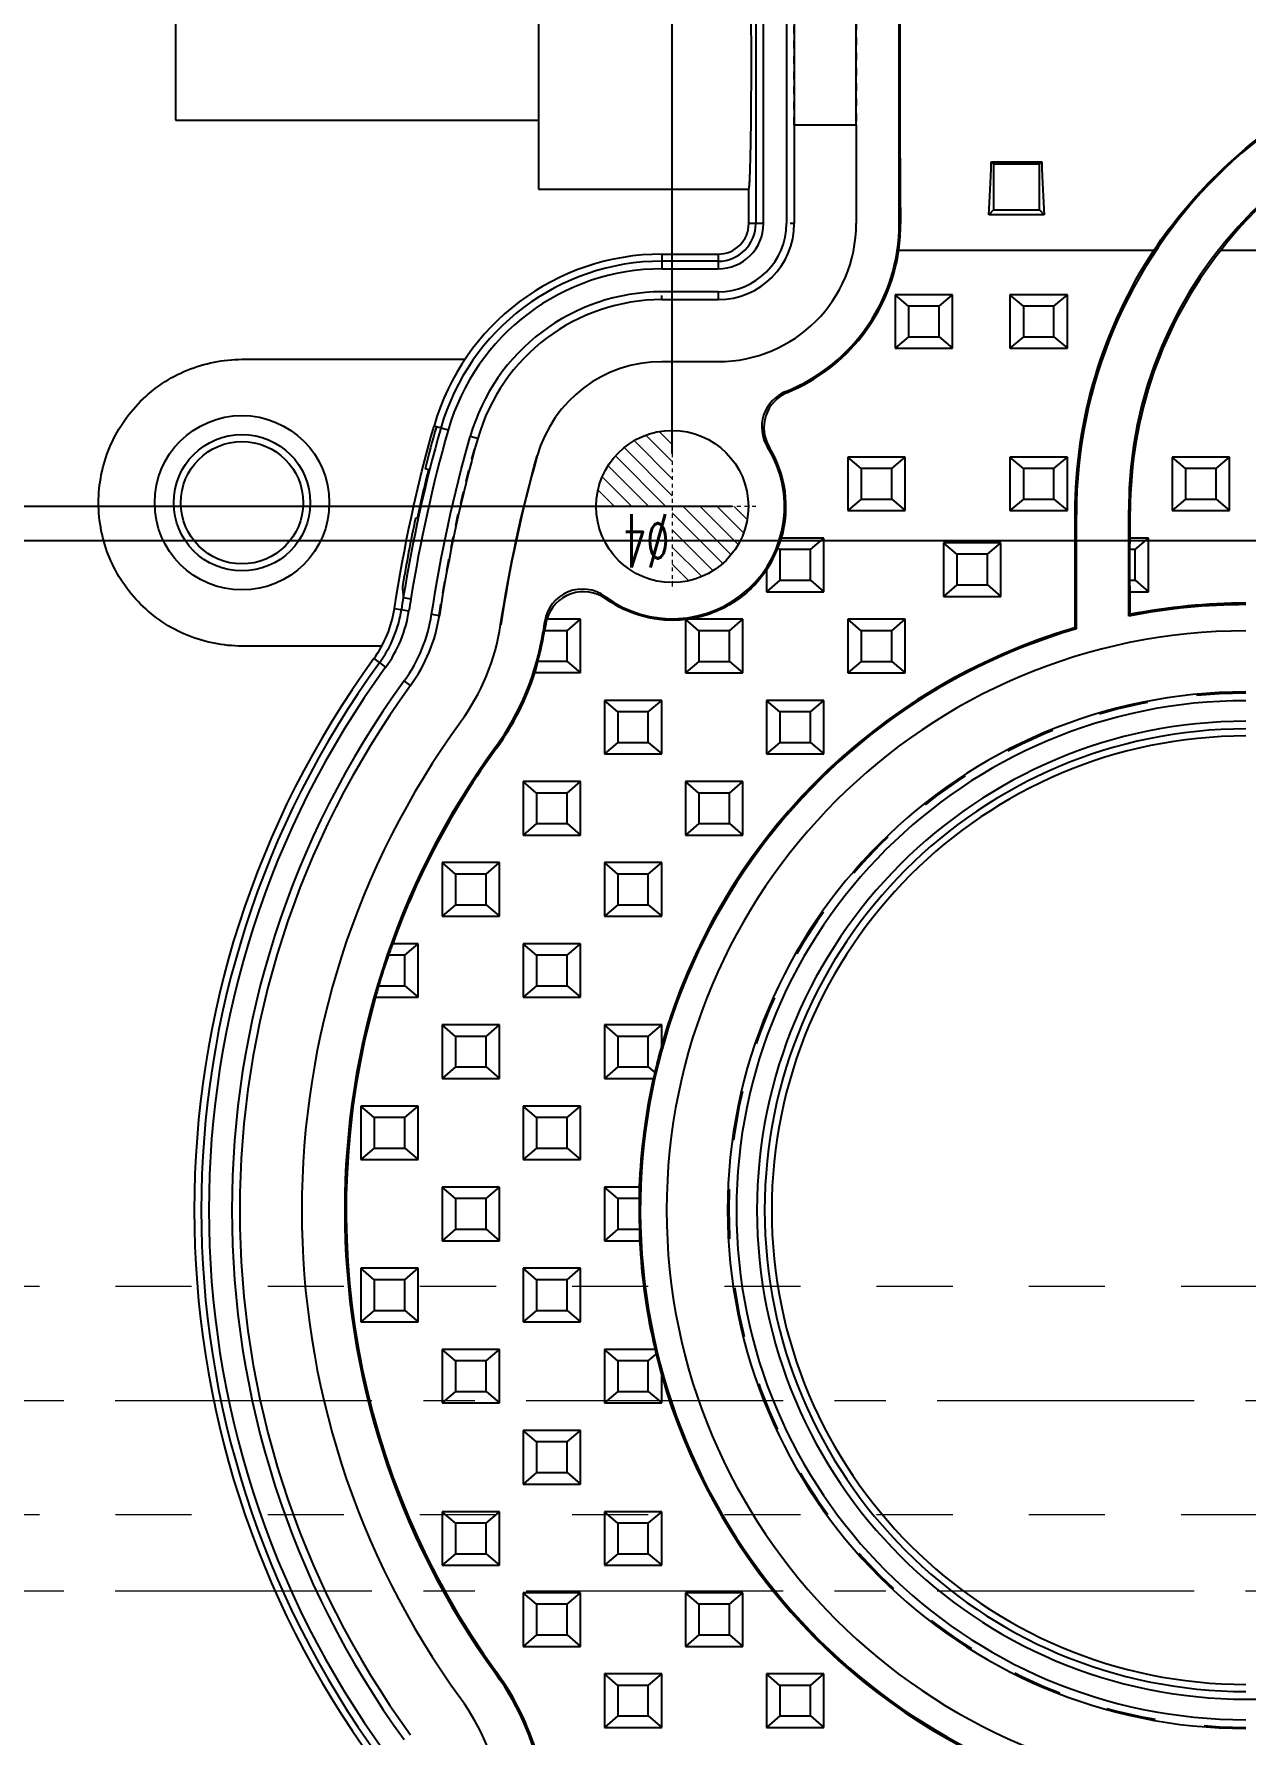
# Model space of a CAD drawing. Header units: millimetres. Extents: x 2875 to 3219, y 1450 to 1733.
# Drawn here: x 2962.47 to 2994.32, y 1590.55 to 1635.25 of the extents above; entities that cross this region are included whole.
import ezdxf

# ---------------------------------------------------------------- set-up
doc = ezdxf.new("R2010")
doc.units = ezdxf.units.MM
doc.linetypes.add('CENTER', pattern=[0.6, 0.375, -0.075, 0.075, -0.075])
doc.linetypes.add('HIDDEN', pattern=[0.2, 0.1, -0.1])
for name, color, linetype, lineweight in [('center', 1, 'CENTER', 9), ('cool', 153, 'HIDDEN', 9), ('dim', 4, 'Continuous', 9), ('epin', 13, 'Continuous', 9)]:
    doc.layers.add(name, color=color, linetype=linetype, lineweight=lineweight)
doc.layers.add('DEFAULT_2', color=8, linetype='HIDDEN')
doc.styles.get("Standard").update_dxf_attribs({"font": 'arial.ttf'})
doc.styles.add('TXT05', font='txt.shx', dxfattribs={"width": 0.5, "bigfont": 'gbcbig.shx'})
doc.dimstyles.new('副本 ISO-25-1', dxfattribs={"dimtxt": 5, "dimasz": 5, "dimexe": 0, "dimexo": 0, "dimgap": 0, "dimtad": 1, "dimtxsty": 'Standard', "dimcen": 0, "dimclrd": 4, "dimclre": 4, "dimclrt": 6, "dimazin": 0, "dimtfac": 1, "dimtofl": 0, "dimtmove": 0, "dimatfit": 3, "dimfxl": 0, "dimarcsym": 0})

# ---------------------------------------------------------------- blocks, each defined once
blk = doc.blocks.new('epin_ejp_4')
at = {"layer": 'epin'}
h = blk.add_hatch(dxfattribs=at)
h.set_pattern_fill('_ANSI31', color=123, scale=0.1, angle=90, style=0)
h.set_pattern_definition([(135, (760.4252, 313.6428), (-0.2245064, -0.2245064), [])])
h.paths.add_polyline_path([(0, 2, 0.414214), (-2, 0), (0, 0)])
h.paths.add_polyline_path([(2, 0), (0, 0), (0, -2, 0.414214)])
at = {"layer": 'epin', "color": 1, "linetype": 'CENTER', "ltscale": 0.124395}
for p, q in [((0, -2.2), (0, 2.2)), ((-2.2, 0), (2.2, 0))]:
    blk.add_line(p, q, dxfattribs=at)
at = {"layer": 'epin'}
blk.add_circle((0, 0), 2, dxfattribs=at)
at = {"layer": 'epin', "color": 6, "style": 'TXT05', "width": 0.5}
blk.add_text('%%c4', height=1.4, dxfattribs=at).set_placement((0.08, 0.2))
blk = doc.blocks.new('*D100')
at = {"layer": 'Defpoints', "color": 0, "transparency": 16777216}
for p in [(2992.307, 1690.289), (2992.307, 1639.517), (3011.402, 1594.336)]:
    blk.add_point(p, dxfattribs=at)
at = {"layer": 'dim', "color": 4, "linetype": 'Continuous', "lineweight": -2, "transparency": 16777216}
blk.add_line((2992.307, 1639.517), (2992.307, 1696.065), dxfattribs=at)
at = {"layer": 'dim', "color": 6, "transparency": 16777216, "insert": (2990.805, 1693.177), "char_height": 2.5, "attachment_point": 5, "rotation": 90}
blk.add_mtext('19,1', dxfattribs=at)
blk = doc.blocks.new('*D101')
at = {"layer": 'Defpoints', "color": 0, "transparency": 16777216}
for p in [(2979.242, 1690.289), (2979.242, 1624.22), (3011.402, 1594.336)]:
    blk.add_point(p, dxfattribs=at)
at = {"layer": 'dim', "color": 4, "linetype": 'Continuous', "lineweight": -2, "transparency": 16777216}
blk.add_line((2979.242, 1624.22), (2979.242, 1698.722), dxfattribs=at)
at = {"layer": 'dim', "color": 6, "transparency": 16777216, "insert": (2977.74, 1694.506), "char_height": 2.5, "attachment_point": 5, "rotation": 90}
blk.add_mtext('32,16', dxfattribs=at)
blk = doc.blocks.new('*D103')
at = {"layer": 'Defpoints', "color": 0, "transparency": 16777216}
for p in [(2941.402, 1690.289), (2941.402, 1670.936), (3011.402, 1594.336)]:
    blk.add_point(p, dxfattribs=at)
at = {"layer": 'dim', "color": 4, "linetype": 'Continuous', "lineweight": -2, "transparency": 16777216}
blk.add_line((2941.402, 1670.936), (2941.402, 1693.841), dxfattribs=at)
at = {"layer": 'dim', "color": 6, "transparency": 16777216, "insert": (2940.126, 1692.065), "char_height": 2.5, "attachment_point": 5, "rotation": 90}
blk.add_mtext('70', dxfattribs=at)
blk = doc.blocks.new('*D67')
at = {"layer": 'Defpoints', "color": 0, "transparency": 16777216}
for p in [(2914.089, 1647.336), (2946.981, 1647.336), (3011.402, 1594.336)]:
    blk.add_point(p, dxfattribs=at)
at = {"layer": 'dim', "color": 4, "linetype": 'Continuous', "lineweight": -2, "transparency": 16777216}
blk.add_line((2946.981, 1647.336), (2910.508, 1647.336), dxfattribs=at)
at = {"layer": 'dim', "color": 6, "transparency": 16777216, "insert": (2912.298, 1648.613), "char_height": 2.5, "attachment_point": 5}
blk.add_mtext('53', dxfattribs=at)
blk = doc.blocks.new('*D68')
at = {"layer": 'Defpoints', "color": 0, "transparency": 16777216}
for p in [(2914.089, 1664.336), (2937.712, 1664.336), (3011.402, 1594.336)]:
    blk.add_point(p, dxfattribs=at)
at = {"layer": 'dim', "color": 4, "linetype": 'Continuous', "lineweight": -2, "transparency": 16777216}
blk.add_line((2937.712, 1664.336), (2910.537, 1664.336), dxfattribs=at)
at = {"layer": 'dim', "color": 6, "transparency": 16777216, "insert": (2912.313, 1665.612), "char_height": 2.5, "attachment_point": 5}
blk.add_mtext('70', dxfattribs=at)
blk = doc.blocks.new('*D69')
at = {"layer": 'Defpoints', "color": 0, "transparency": 16777216}
for p in [(2914.089, 1659.336), (2996.102, 1659.336), (3011.402, 1594.336)]:
    blk.add_point(p, dxfattribs=at)
at = {"layer": 'dim', "color": 4, "linetype": 'Continuous', "lineweight": -2, "transparency": 16777216}
blk.add_line((2996.102, 1659.336), (2910.475, 1659.336), dxfattribs=at)
at = {"layer": 'dim', "color": 6, "transparency": 16777216, "insert": (2912.282, 1660.612), "char_height": 2.5, "attachment_point": 5}
blk.add_mtext('65', dxfattribs=at)
blk = doc.blocks.new('*D70')
at = {"layer": 'Defpoints', "color": 0, "transparency": 16777216}
for p in [(2914.089, 1638.506), (2990.107, 1638.506), (3011.402, 1594.336)]:
    blk.add_point(p, dxfattribs=at)
at = {"layer": 'dim', "color": 4, "linetype": 'Continuous', "lineweight": -2, "transparency": 16777216}
blk.add_line((2990.107, 1638.506), (2905.552, 1638.506), dxfattribs=at)
at = {"layer": 'dim', "color": 6, "transparency": 16777216, "insert": (2909.82, 1640.008), "char_height": 2.5, "attachment_point": 5}
blk.add_mtext('44,17', dxfattribs=at)
blk = doc.blocks.new('*D71')
at = {"layer": 'Defpoints', "color": 0, "transparency": 16777216}
for p in [(2914.089, 1621.923), (3004.177, 1621.923), (3011.402, 1594.336)]:
    blk.add_point(p, dxfattribs=at)
at = {"layer": 'dim', "color": 4, "linetype": 'Continuous', "lineweight": -2, "transparency": 16777216}
blk.add_line((3004.177, 1621.923), (2905.605, 1621.923), dxfattribs=at)
at = {"layer": 'dim', "color": 6, "transparency": 16777216, "insert": (2909.847, 1623.426), "char_height": 2.5, "attachment_point": 5}
blk.add_mtext('27,59', dxfattribs=at)
blk = doc.blocks.new('*D72')
at = {"layer": 'Defpoints', "color": 0, "transparency": 16777216}
for p in [(2914.089, 1629.785), (2980.819, 1622.828), (3011.402, 1594.336)]:
    blk.add_point(p, dxfattribs=at)
at = {"layer": 'dim', "color": 4, "linetype": 'Continuous', "lineweight": -2, "transparency": 16777216}
for p, q in [((2918.089, 1629.785), (2905.605, 1629.785)), ((2922.089, 1622.828), (2918.089, 1629.785)), ((2980.819, 1622.828), (2922.089, 1622.828))]:
    blk.add_line(p, q, dxfattribs=at)
at = {"layer": 'dim', "color": 6, "transparency": 16777216, "insert": (2909.847, 1631.288), "char_height": 2.5, "attachment_point": 5}
blk.add_mtext('28,49', dxfattribs=at)
blk = doc.blocks.new('*D104')
at = {"layer": 'Defpoints', "color": 0, "transparency": 16777216}
for p in [(2914.089, 1599.336), (2942.754, 1599.336), (3011.402, 1594.336)]:
    blk.add_point(p, dxfattribs=at)
at = {"layer": 'dim', "color": 4, "linetype": 'Continuous', "lineweight": -2, "transparency": 16777216}
blk.add_line((2942.754, 1599.336), (2912.431, 1599.336), dxfattribs=at)
at = {"layer": 'dim', "color": 6, "transparency": 16777216, "insert": (2913.26, 1600.607), "char_height": 2.5, "attachment_point": 5}
blk.add_mtext('5', dxfattribs=at)
blk = doc.blocks.new('*D105')
at = {"layer": 'Defpoints', "color": 0, "transparency": 16777216}
for p in [(2914.089, 1594.336), (2943.776, 1594.336), (3011.402, 1594.336)]:
    blk.add_point(p, dxfattribs=at)
at = {"layer": 'dim', "color": 4, "linetype": 'Continuous', "lineweight": -2, "transparency": 16777216}
blk.add_line((2943.776, 1594.336), (2912.459, 1594.336), dxfattribs=at)
at = {"layer": 'dim', "color": 6, "transparency": 16777216, "insert": (2913.274, 1595.612), "char_height": 2.5, "attachment_point": 5}
blk.add_mtext('0', dxfattribs=at)
blk = doc.blocks.new('*D73')
at = {"layer": 'Defpoints', "color": 0, "transparency": 16777216}
for p in [(3011.402, 1594.336), (2917.518, 1586.748), (3004.177, 1586.748)]:
    blk.add_point(p, dxfattribs=at)
at = {"layer": 'dim', "color": 4, "linetype": 'Continuous', "lineweight": -2, "transparency": 16777216}
blk.add_line((3004.177, 1586.748), (2911.04, 1586.748), dxfattribs=at)
at = {"layer": 'dim', "color": 6, "transparency": 16777216, "insert": (2914.279, 1588.251), "char_height": 2.5, "attachment_point": 5}
blk.add_mtext('7,59', dxfattribs=at)
blk = doc.blocks.new('*D74')
at = {"layer": 'Defpoints', "color": 0, "transparency": 16777216}
for p in [(3011.402, 1594.336), (2977.042, 1585.844), (2917.518, 1580.909)]:
    blk.add_point(p, dxfattribs=at)
at = {"layer": 'dim', "color": 4, "linetype": 'Continuous', "lineweight": -2, "transparency": 16777216}
for p, q in [((2925.518, 1585.844), (2921.518, 1580.909)), ((2977.042, 1585.844), (2925.518, 1585.844)), ((2921.518, 1580.909), (2911.016, 1580.909))]:
    blk.add_line(p, q, dxfattribs=at)
at = {"layer": 'dim', "color": 6, "transparency": 16777216, "insert": (2914.267, 1582.412), "char_height": 2.5, "attachment_point": 5}
blk.add_mtext('8,49', dxfattribs=at)
blk = doc.blocks.new('*D75')
at = {"layer": 'Defpoints', "color": 0, "transparency": 16777216}
for p in [(3011.402, 1594.336), (2917.518, 1570.166), (2990.107, 1570.166)]:
    blk.add_point(p, dxfattribs=at)
at = {"layer": 'dim', "color": 4, "linetype": 'Continuous', "lineweight": -2, "transparency": 16777216}
blk.add_line((2990.107, 1570.166), (2909.039, 1570.166), dxfattribs=at)
at = {"layer": 'dim', "color": 6, "transparency": 16777216, "insert": (2913.279, 1571.668), "char_height": 2.5, "attachment_point": 5}
blk.add_mtext('24,17', dxfattribs=at)
blk = doc.blocks.new('*D76')
at = {"layer": 'Defpoints', "color": 0, "transparency": 16777216}
for p in [(3011.402, 1594.336), (2917.518, 1552.336), (2994.48, 1552.336)]:
    blk.add_point(p, dxfattribs=at)
at = {"layer": 'dim', "color": 4, "linetype": 'Continuous', "lineweight": -2, "transparency": 16777216}
blk.add_line((2994.48, 1552.336), (2913.862, 1552.336), dxfattribs=at)
at = {"layer": 'dim', "color": 6, "transparency": 16777216, "insert": (2915.69, 1553.591), "char_height": 2.5, "attachment_point": 5}
blk.add_mtext('42', dxfattribs=at)
blk = doc.blocks.new('*D106')
at = {"layer": 'Defpoints', "color": 0, "transparency": 16777216}
for p in [(3011.402, 1594.336), (2917.518, 1541.336), (2944.574, 1541.336)]:
    blk.add_point(p, dxfattribs=at)
at = {"layer": 'dim', "color": 4, "linetype": 'Continuous', "lineweight": -2, "transparency": 16777216}
blk.add_line((2944.574, 1541.336), (2913.937, 1541.336), dxfattribs=at)
at = {"layer": 'dim', "color": 6, "transparency": 16777216, "insert": (2915.728, 1542.613), "char_height": 2.5, "attachment_point": 5}
blk.add_mtext('53', dxfattribs=at)
blk = doc.blocks.new('*D107')
at = {"layer": 'Defpoints', "color": 0, "transparency": 16777216}
for p in [(3011.402, 1594.336), (2917.518, 1524.336), (2943.202, 1524.336)]:
    blk.add_point(p, dxfattribs=at)
at = {"layer": 'dim', "color": 4, "linetype": 'Continuous', "lineweight": -2, "transparency": 16777216}
blk.add_line((2943.202, 1524.336), (2913.966, 1524.336), dxfattribs=at)
at = {"layer": 'dim', "color": 6, "transparency": 16777216, "insert": (2915.742, 1525.612), "char_height": 2.5, "attachment_point": 5}
blk.add_mtext('70', dxfattribs=at)
blk = doc.blocks.new('*D77')
at = {"layer": 'Defpoints', "color": 0, "transparency": 16777216}
for p in [(3011.402, 1594.336), (2941.402, 1526.006), (2941.402, 1498.384)]:
    blk.add_point(p, dxfattribs=at)
at = {"layer": 'dim', "color": 4, "linetype": 'Continuous', "lineweight": -2, "transparency": 16777216}
blk.add_line((2941.402, 1526.006), (2941.402, 1494.832), dxfattribs=at)
at = {"layer": 'dim', "color": 6, "transparency": 16777216, "insert": (2940.126, 1496.608), "char_height": 2.5, "attachment_point": 5, "rotation": 90}
blk.add_mtext('70', dxfattribs=at)
blk = doc.blocks.new('*D78')
at = {"layer": 'Defpoints', "color": 0, "transparency": 16777216}
for p in [(3011.402, 1594.336), (2979.242, 1583.644), (2979.242, 1498.384)]:
    blk.add_point(p, dxfattribs=at)
at = {"layer": 'dim', "color": 4, "linetype": 'Continuous', "lineweight": -2, "transparency": 16777216}
blk.add_line((2979.242, 1583.644), (2979.242, 1489.951), dxfattribs=at)
at = {"layer": 'dim', "color": 6, "transparency": 16777216, "insert": (2977.74, 1494.167), "char_height": 2.5, "attachment_point": 5, "rotation": 90}
blk.add_mtext('32,16', dxfattribs=at)
blk = doc.blocks.new('*D80')
at = {"layer": 'Defpoints', "color": 0, "transparency": 16777216}
for p in [(3011.402, 1594.336), (2992.307, 1567.966), (2992.307, 1498.384)]:
    blk.add_point(p, dxfattribs=at)
at = {"layer": 'dim', "color": 4, "linetype": 'Continuous', "lineweight": -2, "transparency": 16777216}
blk.add_line((2992.307, 1567.966), (2992.307, 1492.608), dxfattribs=at)
at = {"layer": 'dim', "color": 6, "transparency": 16777216, "insert": (2990.805, 1495.496), "char_height": 2.5, "attachment_point": 5, "rotation": 90}
blk.add_mtext('19,1', dxfattribs=at)
blk = doc.blocks.new('*D81')
at = {"layer": 'Defpoints', "color": 0, "transparency": 16777216}
for p in [(3011.402, 1594.336), (2996.402, 1549.594), (2996.402, 1498.384)]:
    blk.add_point(p, dxfattribs=at)
at = {"layer": 'dim', "color": 4, "linetype": 'Continuous', "lineweight": -2, "transparency": 16777216}
blk.add_line((2996.402, 1549.594), (2996.402, 1495.019), dxfattribs=at)
at = {"layer": 'dim', "color": 6, "transparency": 16777216, "insert": (2995.126, 1496.701), "char_height": 2.5, "attachment_point": 5, "rotation": 90}
blk.add_mtext('15', dxfattribs=at)

msp = doc.modelspace()

# ---------------------------------------------------------------- linework, layer by layer
at = {"color": 7, "linetype": 'Continuous'}
for p, q in [((2975.727, 1637.802), (2975.727, 1631.169)), ((2966.187, 1635.991), (2966.187, 1632.981)), ((2981.438, 1635.949), (2981.438, 1630.265)), ((2981.639, 1630.265), (2981.639, 1635.949)), ((2982.242, 1635.951), (2982.242, 1630.265)), ((2985.206, 1630.265), (2985.206, 1635.956)), ((2966.187, 1632.981), (2975.727, 1632.981)), ((2982.449, 1632.862), (2982.449, 1630.265)), ((2982.449, 1632.862), (2984.076, 1632.862)), ((2984.076, 1632.862), (2984.076, 1630.265)), ((2987.684, 1631.829), (2987.625, 1631.888)), ((2987.625, 1631.888), (2988.949, 1631.888)), ((2987.684, 1631.829), (2987.684, 1630.623)), ((2988.89, 1631.829), (2987.684, 1631.829)), ((2988.89, 1631.829), (2988.949, 1631.888)), ((2988.89, 1630.623), (2988.89, 1631.829)), ((2975.727, 1631.169), (2981.252, 1631.169)), ((2981.252, 1630.265), (2981.252, 1631.169)), ((2981.639, 1630.265), (2981.252, 1630.265)), ((2982.449, 1630.265), (2982.443, 1630.265)), ((2984.079, 1630.265), (2984.076, 1630.265)), ((2985.238, 1630.265), (2985.206, 1630.265)), ((2987.684, 1630.623), (2987.56, 1630.498)), ((2989.015, 1630.498), (2987.56, 1630.498)), ((2987.684, 1630.623), (2988.89, 1630.623)), ((2988.89, 1630.623), (2989.015, 1630.498)), ((2978.973, 1629.074), (2978.973, 1629.461)), ((2978.973, 1629.461), (2980.448, 1629.461)), ((2980.448, 1629.461), (2980.448, 1629.074)), ((2985.195, 1629.567), (2991.897, 1629.567)), ((2993.664, 1629.567), (3016.427, 1629.567)), ((2980.448, 1629.275), (2978.973, 1629.275)), ((2978.973, 1629.074), (2980.448, 1629.074)), ((2980.448, 1628.471), (2978.971, 1628.471)), ((2980.448, 1628.471), (2980.448, 1628.27)), ((2978.971, 1628.265), (2978.971, 1628.27)), ((2978.971, 1628.265), (2980.448, 1628.265)), ((2985.101, 1628.393), (2985.101, 1626.986)), ((2985.453, 1628.092), (2985.101, 1628.393)), ((2986.609, 1628.393), (2985.101, 1628.393)), ((2985.453, 1628.092), (2985.453, 1627.288)), ((2986.257, 1628.092), (2985.453, 1628.092)), ((2986.257, 1628.092), (2986.609, 1628.393)), ((2986.257, 1627.288), (2986.257, 1628.092)), ((2986.609, 1626.986), (2986.609, 1628.393)), ((2988.116, 1628.393), (2988.116, 1626.986)), ((2988.468, 1628.092), (2988.116, 1628.393)), ((2989.624, 1628.393), (2988.116, 1628.393)), ((2988.468, 1628.092), (2988.468, 1627.288)), ((2989.272, 1628.092), (2988.468, 1628.092)), ((2989.272, 1628.092), (2989.624, 1628.393)), ((2989.272, 1627.288), (2989.272, 1628.092)), ((2989.624, 1626.986), (2989.624, 1628.393)), ((2985.453, 1627.288), (2985.101, 1626.986)), ((2985.453, 1627.288), (2986.257, 1627.288)), ((2986.257, 1627.288), (2986.609, 1626.986)), ((2988.468, 1627.288), (2988.116, 1626.986)), ((2988.468, 1627.288), (2989.272, 1627.288)), ((2989.272, 1627.288), (2989.624, 1626.986)), ((2967.936, 1626.697), (2973.796, 1626.697)), ((2978.969, 1626.634), (2978.969, 1626.637)), ((2980.448, 1626.634), (2978.969, 1626.634)), ((2980.448, 1626.637), (2980.448, 1626.634)), ((2985.101, 1626.986), (2986.609, 1626.986)), ((2988.116, 1626.986), (2989.624, 1626.986)), ((2973.354, 1624.836), (2972.982, 1624.943)), ((2974.124, 1624.614), (2973.931, 1624.669)), ((2975.695, 1624.162), (2975.692, 1624.163)), ((2983.853, 1624.129), (2983.853, 1622.722)), ((2984.204, 1623.828), (2983.853, 1624.129)), ((2985.36, 1624.129), (2983.853, 1624.129)), ((2985.008, 1623.828), (2985.36, 1624.129)), ((2985.36, 1622.722), (2985.36, 1624.129)), ((2988.116, 1624.129), (2988.116, 1622.722)), ((2988.468, 1623.828), (2988.116, 1624.129)), ((2989.624, 1624.129), (2988.116, 1624.129)), ((2989.272, 1623.828), (2989.624, 1624.129)), ((2989.624, 1622.722), (2989.624, 1624.129)), ((2992.38, 1624.129), (2992.38, 1622.722)), ((2992.732, 1623.828), (2992.38, 1624.129)), ((2993.888, 1624.129), (2992.38, 1624.129)), ((2993.536, 1623.828), (2993.888, 1624.129)), ((2993.888, 1622.722), (2993.888, 1624.129)), ((2972.838, 1623.798), (2972.746, 1623.821)), ((2984.204, 1623.828), (2984.204, 1623.024)), ((2985.008, 1623.828), (2984.204, 1623.828)), ((2985.008, 1623.024), (2985.008, 1623.828)), ((2988.468, 1623.828), (2988.468, 1623.024)), ((2989.272, 1623.828), (2988.468, 1623.828)), ((2989.272, 1623.024), (2989.272, 1623.828)), ((2992.732, 1623.828), (2992.732, 1623.024)), ((2993.536, 1623.828), (2992.732, 1623.828)), ((2993.536, 1623.024), (2993.536, 1623.828)), ((2984.204, 1623.024), (2983.853, 1622.722)), ((2983.853, 1622.722), (2985.36, 1622.722)), ((2984.204, 1623.024), (2985.008, 1623.024)), ((2985.008, 1623.024), (2985.36, 1622.722)), ((2988.468, 1623.024), (2988.116, 1622.722)), ((2988.116, 1622.722), (2989.624, 1622.722)), ((2988.468, 1623.024), (2989.272, 1623.024)), ((2989.272, 1623.024), (2989.624, 1622.722)), ((2989.821, 1622.651), (2989.821, 1619.642)), ((2989.861, 1622.612), (2989.821, 1622.651)), ((2989.861, 1619.613), (2989.861, 1622.612)), ((2991.236, 1619.948), (2991.236, 1622.744)), ((2991.276, 1622.704), (2991.236, 1622.744)), ((2991.276, 1621.997), (2991.276, 1622.704)), ((2992.732, 1623.024), (2992.38, 1622.722)), ((2992.38, 1622.722), (2993.888, 1622.722)), ((2992.732, 1623.024), (2993.536, 1623.024)), ((2993.536, 1623.024), (2993.888, 1622.722)), ((2972.537, 1622.512), (2972.496, 1622.521)), ((2982.072, 1621.696), (2982.019, 1621.742)), ((2983.228, 1621.997), (2982.113, 1621.997)), ((2982.876, 1621.696), (2983.228, 1621.997)), ((2983.228, 1620.59), (2983.228, 1621.997)), ((2986.365, 1621.875), (2986.365, 1620.468)), ((2986.717, 1621.574), (2986.365, 1621.875)), ((2987.873, 1621.875), (2986.365, 1621.875)), ((2987.521, 1621.574), (2987.873, 1621.875)), ((2987.873, 1620.468), (2987.873, 1621.875)), ((2991.267, 1621.696), (2991.276, 1621.997)), ((2991.756, 1621.997), (2991.276, 1621.997)), ((2991.404, 1621.696), (2991.756, 1621.997)), ((2991.756, 1620.59), (2991.756, 1621.997)), ((2982.072, 1621.696), (2982.072, 1620.892)), ((2982.876, 1621.696), (2982.072, 1621.696)), ((2982.876, 1620.892), (2982.876, 1621.696)), ((2986.717, 1621.574), (2986.717, 1620.77)), ((2987.521, 1621.574), (2986.717, 1621.574)), ((2987.521, 1620.77), (2987.521, 1621.574)), ((2991.267, 1620.892), (2991.267, 1621.696)), ((2991.404, 1621.696), (2991.267, 1621.696)), ((2991.404, 1620.892), (2991.404, 1621.696)), ((2981.721, 1621.158), (2981.721, 1620.59)), ((2982.072, 1620.892), (2981.721, 1620.59)), ((2982.072, 1620.892), (2982.876, 1620.892)), ((2982.876, 1620.892), (2983.228, 1620.59)), ((2991.276, 1620.59), (2991.267, 1620.892)), ((2991.267, 1620.892), (2991.404, 1620.892)), ((2991.404, 1620.892), (2991.756, 1620.59)), ((2972.174, 1620.436), (2972.373, 1620.404)), ((2981.721, 1620.59), (2983.228, 1620.59)), ((2986.717, 1620.77), (2986.365, 1620.468)), ((2986.365, 1620.468), (2987.873, 1620.468)), ((2986.717, 1620.77), (2987.521, 1620.77)), ((2987.521, 1620.77), (2987.873, 1620.468)), ((2991.276, 1619.996), (2991.276, 1620.59)), ((2991.276, 1620.59), (2991.756, 1620.59)), ((2971.941, 1620.147), (2972.323, 1620.088)), ((2972.919, 1619.997), (2973.118, 1619.966)), ((2991.276, 1619.996), (2991.236, 1619.948)), ((2975.849, 1619.548), (2975.879, 1619.543)), ((2976.481, 1619.564), (2975.883, 1619.564)), ((2975.917, 1619.749), (2975.891, 1619.814)), ((2976.832, 1619.865), (2975.947, 1619.865)), ((2976.481, 1619.564), (2976.832, 1619.865)), ((2976.481, 1618.76), (2976.481, 1619.564)), ((2976.832, 1618.458), (2976.832, 1619.865)), ((2979.589, 1619.865), (2979.589, 1618.458)), ((2979.94, 1619.564), (2979.589, 1619.865)), ((2981.096, 1619.865), (2979.589, 1619.865)), ((2979.94, 1619.564), (2979.94, 1618.76)), ((2980.744, 1619.564), (2979.94, 1619.564)), ((2980.744, 1619.564), (2981.096, 1619.865)), ((2980.744, 1618.76), (2980.744, 1619.564)), ((2981.096, 1618.458), (2981.096, 1619.865)), ((2983.853, 1619.865), (2983.853, 1618.458)), ((2984.204, 1619.564), (2983.853, 1619.865)), ((2985.36, 1619.865), (2983.853, 1619.865)), ((2984.204, 1619.564), (2984.204, 1618.76)), ((2985.008, 1619.564), (2984.204, 1619.564)), ((2985.008, 1619.564), (2985.36, 1619.865)), ((2985.008, 1618.76), (2985.008, 1619.564)), ((2985.36, 1618.458), (2985.36, 1619.865)), ((2989.861, 1619.613), (2989.821, 1619.642)), ((2971.607, 1619.16), (2967.936, 1619.16)), ((2971.398, 1618.831), (2971.711, 1618.603)), ((2976.481, 1618.76), (2975.713, 1618.76)), ((2976.481, 1618.76), (2976.832, 1618.458)), ((2979.94, 1618.76), (2979.589, 1618.458)), ((2979.94, 1618.76), (2980.744, 1618.76)), ((2980.744, 1618.76), (2981.096, 1618.458)), ((2984.204, 1618.76), (2983.853, 1618.458)), ((2984.204, 1618.76), (2985.008, 1618.76)), ((2985.008, 1618.76), (2985.36, 1618.458)), ((2972.365, 1618.126), (2972.198, 1618.248)), ((2976.832, 1618.458), (2975.632, 1618.458)), ((2979.589, 1618.458), (2981.096, 1618.458)), ((2983.853, 1618.458), (2985.36, 1618.458)), ((2977.457, 1617.733), (2977.457, 1616.326)), ((2977.809, 1617.432), (2977.457, 1617.733)), ((2978.964, 1617.733), (2977.457, 1617.733)), ((2978.613, 1617.432), (2978.964, 1617.733)), ((2978.964, 1616.326), (2978.964, 1617.733)), ((2981.721, 1617.733), (2981.721, 1616.326)), ((2982.072, 1617.432), (2981.721, 1617.733)), ((2983.228, 1617.733), (2981.721, 1617.733)), ((2982.876, 1617.432), (2983.228, 1617.733)), ((2983.228, 1616.326), (2983.228, 1617.733)), ((2977.809, 1617.432), (2977.809, 1616.628)), ((2978.613, 1617.432), (2977.809, 1617.432)), ((2978.613, 1616.628), (2978.613, 1617.432)), ((2982.072, 1617.432), (2982.072, 1616.628)), ((2982.876, 1617.432), (2982.072, 1617.432)), ((2982.876, 1616.628), (2982.876, 1617.432)), ((2973.681, 1617.168), (2973.683, 1617.166)), ((2974.626, 1616.479), (2974.594, 1616.503)), ((2977.809, 1616.628), (2977.457, 1616.326)), ((2977.809, 1616.628), (2978.613, 1616.628)), ((2978.613, 1616.628), (2978.964, 1616.326)), ((2982.072, 1616.628), (2981.721, 1616.326)), ((2982.072, 1616.628), (2982.876, 1616.628)), ((2982.876, 1616.628), (2983.228, 1616.326)), ((2977.457, 1616.326), (2978.964, 1616.326)), ((2981.721, 1616.326), (2983.228, 1616.326)), ((2975.325, 1615.602), (2975.325, 1614.195)), ((2975.677, 1615.3), (2975.325, 1615.602)), ((2976.832, 1615.602), (2975.325, 1615.602)), ((2976.481, 1615.3), (2976.832, 1615.602)), ((2976.832, 1614.195), (2976.832, 1615.602)), ((2979.589, 1615.602), (2979.589, 1614.195)), ((2979.94, 1615.3), (2979.589, 1615.602)), ((2981.096, 1615.602), (2979.589, 1615.602)), ((2980.744, 1615.3), (2981.096, 1615.602)), ((2981.096, 1614.195), (2981.096, 1615.602)), ((2975.677, 1615.3), (2975.677, 1614.496)), ((2976.481, 1615.3), (2975.677, 1615.3)), ((2976.481, 1614.496), (2976.481, 1615.3)), ((2979.94, 1615.3), (2979.94, 1614.496)), ((2980.744, 1615.3), (2979.94, 1615.3)), ((2980.744, 1614.496), (2980.744, 1615.3)), ((2975.677, 1614.496), (2975.325, 1614.195)), ((2975.325, 1614.195), (2976.832, 1614.195)), ((2975.677, 1614.496), (2976.481, 1614.496)), ((2976.481, 1614.496), (2976.832, 1614.195)), ((2979.94, 1614.496), (2979.589, 1614.195)), ((2979.589, 1614.195), (2981.096, 1614.195)), ((2979.94, 1614.496), (2980.744, 1614.496)), ((2980.744, 1614.496), (2981.096, 1614.195)), ((2973.193, 1613.47), (2973.193, 1612.063)), ((2973.545, 1613.168), (2973.193, 1613.47)), ((2974.7, 1613.47), (2973.193, 1613.47)), ((2974.349, 1613.168), (2974.7, 1613.47)), ((2974.7, 1612.063), (2974.7, 1613.47)), ((2977.457, 1613.47), (2977.457, 1612.063)), ((2977.809, 1613.168), (2977.457, 1613.47)), ((2978.964, 1613.47), (2977.457, 1613.47)), ((2978.613, 1613.168), (2978.964, 1613.47)), ((2978.964, 1612.063), (2978.964, 1613.47)), ((2973.545, 1613.168), (2973.545, 1612.364)), ((2974.349, 1613.168), (2973.545, 1613.168)), ((2974.349, 1612.364), (2974.349, 1613.168)), ((2977.809, 1613.168), (2977.809, 1612.364)), ((2978.613, 1613.168), (2977.809, 1613.168)), ((2978.613, 1612.364), (2978.613, 1613.168)), ((2973.545, 1612.364), (2973.193, 1612.063)), ((2973.545, 1612.364), (2974.349, 1612.364)), ((2974.349, 1612.364), (2974.7, 1612.063)), ((2977.809, 1612.364), (2977.457, 1612.063)), ((2977.809, 1612.364), (2978.613, 1612.364)), ((2978.613, 1612.364), (2978.964, 1612.063)), ((2973.193, 1612.063), (2974.7, 1612.063)), ((2977.457, 1612.063), (2978.964, 1612.063)), ((2972.217, 1611.036), (2971.782, 1611.036)), ((2972.569, 1611.338), (2971.898, 1611.338)), ((2972.217, 1611.036), (2972.569, 1611.338)), ((2972.217, 1610.232), (2972.217, 1611.036)), ((2972.569, 1609.931), (2972.569, 1611.338)), ((2975.325, 1611.338), (2975.325, 1609.931)), ((2975.677, 1611.036), (2975.325, 1611.338)), ((2976.832, 1611.338), (2975.325, 1611.338)), ((2975.677, 1611.036), (2975.677, 1610.232)), ((2976.481, 1611.036), (2975.677, 1611.036)), ((2976.481, 1611.036), (2976.832, 1611.338)), ((2976.481, 1610.232), (2976.481, 1611.036)), ((2976.832, 1609.931), (2976.832, 1611.338)), ((2971.525, 1610.232), (2972.217, 1610.232)), ((2972.217, 1610.232), (2972.569, 1609.931)), ((2975.677, 1610.232), (2975.325, 1609.931)), ((2975.677, 1610.232), (2976.481, 1610.232)), ((2976.481, 1610.232), (2976.832, 1609.931)), ((2971.446, 1609.931), (2972.569, 1609.931)), ((2975.325, 1609.931), (2976.832, 1609.931)), ((2973.193, 1609.206), (2973.193, 1607.799)), ((2973.545, 1608.904), (2973.193, 1609.206)), ((2974.7, 1609.206), (2973.193, 1609.206)), ((2974.349, 1608.904), (2974.7, 1609.206)), ((2974.7, 1607.799), (2974.7, 1609.206)), ((2977.457, 1609.206), (2977.457, 1607.799)), ((2977.809, 1608.904), (2977.457, 1609.206)), ((2978.964, 1609.206), (2977.457, 1609.206)), ((2978.613, 1608.904), (2978.964, 1609.206)), ((2978.964, 1608.67), (2978.964, 1609.206)), ((2973.545, 1608.904), (2973.545, 1608.1)), ((2974.349, 1608.904), (2973.545, 1608.904)), ((2974.349, 1608.1), (2974.349, 1608.904)), ((2977.809, 1608.904), (2977.809, 1608.1)), ((2978.613, 1608.904), (2977.809, 1608.904)), ((2978.613, 1608.1), (2978.613, 1608.904)), ((2973.545, 1608.1), (2973.193, 1607.799)), ((2973.545, 1608.1), (2974.349, 1608.1)), ((2974.349, 1608.1), (2974.7, 1607.799)), ((2977.809, 1608.1), (2977.457, 1607.799)), ((2977.809, 1608.1), (2978.613, 1608.1)), ((2978.613, 1608.1), (2978.784, 1607.953)), ((2973.193, 1607.799), (2974.7, 1607.799)), ((2977.457, 1607.799), (2978.745, 1607.799)), ((2971.061, 1607.074), (2971.061, 1605.667)), ((2971.413, 1606.772), (2971.061, 1607.074)), ((2972.569, 1607.074), (2971.061, 1607.074)), ((2972.217, 1606.772), (2972.569, 1607.074)), ((2972.569, 1605.667), (2972.569, 1607.074)), ((2975.325, 1607.074), (2975.325, 1605.667)), ((2975.677, 1606.772), (2975.325, 1607.074)), ((2976.832, 1607.074), (2975.325, 1607.074)), ((2976.481, 1606.772), (2976.832, 1607.074)), ((2976.832, 1605.667), (2976.832, 1607.074)), ((2971.413, 1606.772), (2971.413, 1605.968)), ((2972.217, 1606.772), (2971.413, 1606.772)), ((2972.217, 1605.968), (2972.217, 1606.772)), ((2975.677, 1606.772), (2975.677, 1605.968)), ((2976.481, 1606.772), (2975.677, 1606.772)), ((2976.481, 1605.968), (2976.481, 1606.772)), ((2971.413, 1605.968), (2971.061, 1605.667)), ((2971.061, 1605.667), (2972.569, 1605.667)), ((2971.413, 1605.968), (2972.217, 1605.968)), ((2972.217, 1605.968), (2972.569, 1605.667)), ((2975.677, 1605.968), (2975.325, 1605.667)), ((2975.325, 1605.667), (2976.832, 1605.667)), ((2975.677, 1605.968), (2976.481, 1605.968)), ((2976.481, 1605.968), (2976.832, 1605.667)), ((2973.193, 1604.942), (2973.193, 1603.535)), ((2973.545, 1604.64), (2973.193, 1604.942)), ((2974.7, 1604.942), (2973.193, 1604.942)), ((2974.349, 1604.64), (2974.7, 1604.942)), ((2974.7, 1603.535), (2974.7, 1604.942)), ((2977.457, 1604.942), (2977.457, 1603.535)), ((2977.809, 1604.64), (2977.457, 1604.942)), ((2978.376, 1604.942), (2977.457, 1604.942)), ((2973.545, 1604.64), (2973.545, 1603.836)), ((2974.349, 1604.64), (2973.545, 1604.64)), ((2974.349, 1603.836), (2974.349, 1604.64)), ((2977.809, 1604.64), (2977.809, 1603.836)), ((2978.376, 1604.64), (2977.809, 1604.64)), ((2973.545, 1603.836), (2973.193, 1603.535)), ((2973.545, 1603.836), (2974.349, 1603.836)), ((2974.349, 1603.836), (2974.7, 1603.535)), ((2977.809, 1603.836), (2977.457, 1603.535)), ((2977.809, 1603.836), (2978.381, 1603.836)), ((2973.193, 1603.535), (2974.7, 1603.535)), ((2977.457, 1603.535), (2978.384, 1603.535)), ((2971.061, 1602.81), (2971.061, 1601.403)), ((2971.413, 1602.508), (2971.061, 1602.81)), ((2972.569, 1602.81), (2971.061, 1602.81)), ((2971.413, 1602.508), (2971.413, 1601.704)), ((2972.217, 1602.508), (2971.413, 1602.508)), ((2972.217, 1602.508), (2972.569, 1602.81)), ((2972.217, 1601.704), (2972.217, 1602.508)), ((2972.569, 1601.403), (2972.569, 1602.81)), ((2975.325, 1602.81), (2975.325, 1601.403)), ((2975.677, 1602.508), (2975.325, 1602.81)), ((2976.832, 1602.81), (2975.325, 1602.81)), ((2975.677, 1602.508), (2975.677, 1601.704)), ((2976.481, 1602.508), (2975.677, 1602.508)), ((2976.481, 1602.508), (2976.832, 1602.81)), ((2976.481, 1601.704), (2976.481, 1602.508)), ((2976.832, 1601.403), (2976.832, 1602.81)), ((2971.413, 1601.704), (2971.061, 1601.403)), ((2971.413, 1601.704), (2972.217, 1601.704)), ((2972.217, 1601.704), (2972.569, 1601.403)), ((2975.677, 1601.704), (2975.325, 1601.403)), ((2975.677, 1601.704), (2976.481, 1601.704)), ((2976.481, 1601.704), (2976.832, 1601.403)), ((2971.061, 1601.403), (2972.569, 1601.403)), ((2975.325, 1601.403), (2976.832, 1601.403)), ((2973.193, 1600.678), (2973.193, 1599.271)), ((2973.545, 1600.377), (2973.193, 1600.678)), ((2974.7, 1600.678), (2973.193, 1600.678)), ((2973.545, 1600.377), (2973.545, 1599.573)), ((2974.349, 1600.377), (2973.545, 1600.377)), ((2974.349, 1600.377), (2974.7, 1600.678)), ((2974.349, 1599.573), (2974.349, 1600.377)), ((2974.7, 1599.271), (2974.7, 1600.678)), ((2977.457, 1600.678), (2977.457, 1599.271)), ((2977.809, 1600.377), (2977.457, 1600.678)), ((2978.789, 1600.678), (2977.457, 1600.678)), ((2977.809, 1600.377), (2977.809, 1599.573)), ((2978.613, 1600.377), (2977.809, 1600.377)), ((2978.613, 1600.377), (2978.822, 1600.556)), ((2978.613, 1599.573), (2978.613, 1600.377)), ((2978.964, 1599.271), (2978.964, 1600.002)), ((2973.545, 1599.573), (2973.193, 1599.271)), ((2973.545, 1599.573), (2974.349, 1599.573)), ((2974.349, 1599.573), (2974.7, 1599.271)), ((2977.809, 1599.573), (2977.457, 1599.271)), ((2977.809, 1599.573), (2978.613, 1599.573)), ((2978.613, 1599.573), (2978.964, 1599.271)), ((2973.193, 1599.271), (2974.7, 1599.271)), ((2977.457, 1599.271), (2978.964, 1599.271)), ((2975.325, 1598.546), (2975.325, 1597.139)), ((2975.677, 1598.245), (2975.325, 1598.546)), ((2976.832, 1598.546), (2975.325, 1598.546)), ((2976.481, 1598.245), (2976.832, 1598.546)), ((2976.832, 1597.139), (2976.832, 1598.546)), ((2975.677, 1598.245), (2975.677, 1597.441)), ((2976.481, 1598.245), (2975.677, 1598.245)), ((2976.481, 1597.441), (2976.481, 1598.245)), ((2975.677, 1597.441), (2975.325, 1597.139)), ((2975.325, 1597.139), (2976.832, 1597.139)), ((2975.677, 1597.441), (2976.481, 1597.441)), ((2976.481, 1597.441), (2976.832, 1597.139)), ((2973.193, 1596.414), (2973.193, 1595.007)), ((2973.545, 1596.113), (2973.193, 1596.414)), ((2974.7, 1596.414), (2973.193, 1596.414)), ((2974.349, 1596.113), (2974.7, 1596.414)), ((2974.7, 1595.007), (2974.7, 1596.414)), ((2977.457, 1596.414), (2977.457, 1595.007)), ((2977.809, 1596.113), (2977.457, 1596.414)), ((2978.964, 1596.414), (2977.457, 1596.414)), ((2978.613, 1596.113), (2978.964, 1596.414)), ((2978.964, 1595.007), (2978.964, 1596.414)), ((2973.545, 1596.113), (2973.545, 1595.309)), ((2974.349, 1596.113), (2973.545, 1596.113)), ((2974.349, 1595.309), (2974.349, 1596.113)), ((2977.809, 1596.113), (2977.809, 1595.309)), ((2978.613, 1596.113), (2977.809, 1596.113)), ((2978.613, 1595.309), (2978.613, 1596.113)), ((2973.545, 1595.309), (2973.193, 1595.007)), ((2973.193, 1595.007), (2974.7, 1595.007)), ((2973.545, 1595.309), (2974.349, 1595.309)), ((2974.349, 1595.309), (2974.7, 1595.007)), ((2977.809, 1595.309), (2977.457, 1595.007)), ((2977.457, 1595.007), (2978.964, 1595.007)), ((2977.809, 1595.309), (2978.613, 1595.309)), ((2978.613, 1595.309), (2978.964, 1595.007)), ((2975.325, 1594.282), (2975.325, 1592.875)), ((2975.677, 1593.981), (2975.325, 1594.282)), ((2976.832, 1594.282), (2975.325, 1594.282)), ((2976.481, 1593.981), (2976.832, 1594.282)), ((2976.832, 1592.875), (2976.832, 1594.282)), ((2979.589, 1594.282), (2979.589, 1592.875)), ((2979.94, 1593.981), (2979.589, 1594.282)), ((2981.096, 1594.282), (2979.589, 1594.282)), ((2980.744, 1593.981), (2981.096, 1594.282)), ((2981.096, 1592.875), (2981.096, 1594.282)), ((2975.677, 1593.981), (2975.677, 1593.177)), ((2976.481, 1593.981), (2975.677, 1593.981)), ((2976.481, 1593.177), (2976.481, 1593.981)), ((2979.94, 1593.981), (2979.94, 1593.177)), ((2980.744, 1593.981), (2979.94, 1593.981)), ((2980.744, 1593.177), (2980.744, 1593.981)), ((2975.677, 1593.177), (2975.325, 1592.875)), ((2975.677, 1593.177), (2976.481, 1593.177)), ((2976.481, 1593.177), (2976.832, 1592.875)), ((2979.94, 1593.177), (2979.589, 1592.875)), ((2979.94, 1593.177), (2980.744, 1593.177)), ((2980.744, 1593.177), (2981.096, 1592.875)), ((2975.325, 1592.875), (2976.832, 1592.875)), ((2979.589, 1592.875), (2981.096, 1592.875)), ((2974.594, 1592.169), (2974.626, 1592.193)), ((2977.457, 1592.15), (2977.457, 1590.743)), ((2977.809, 1591.849), (2977.457, 1592.15)), ((2978.964, 1592.15), (2977.457, 1592.15)), ((2977.809, 1591.849), (2977.809, 1591.045)), ((2978.613, 1591.849), (2977.809, 1591.849)), ((2978.613, 1591.849), (2978.964, 1592.15)), ((2978.613, 1591.045), (2978.613, 1591.849)), ((2978.964, 1590.743), (2978.964, 1592.15)), ((2981.721, 1592.15), (2981.721, 1590.743)), ((2982.072, 1591.849), (2981.721, 1592.15)), ((2983.228, 1592.15), (2981.721, 1592.15)), ((2982.072, 1591.849), (2982.072, 1591.045)), ((2982.876, 1591.849), (2982.072, 1591.849)), ((2982.876, 1591.849), (2983.228, 1592.15)), ((2982.876, 1591.045), (2982.876, 1591.849)), ((2983.228, 1590.743), (2983.228, 1592.15)), ((2973.683, 1591.506), (2973.681, 1591.504)), ((2994.317, 1591.487), (3028.487, 1591.487)), ((2977.809, 1591.045), (2977.457, 1590.743)), ((2977.809, 1591.045), (2978.613, 1591.045)), ((2978.613, 1591.045), (2978.964, 1590.743)), ((2982.072, 1591.045), (2981.721, 1590.743)), ((2982.072, 1591.045), (2982.876, 1591.045)), ((2982.876, 1591.045), (2983.228, 1590.743)), ((2977.457, 1590.743), (2978.964, 1590.743)), ((2981.721, 1590.743), (2983.228, 1590.743))]:
    msp.add_line(p, q, dxfattribs=at)
for centre, radius in [((2967.936, 1622.928), 2.293), ((2967.936, 1622.928), 1.794), ((2967.936, 1622.928), 1.608), ((2979.242, 1622.828), 2)]:
    msp.add_circle(centre, radius, dxfattribs=at)
for centre, radius, start, end in [((2980.448, 1630.265), 3.628, 270, 0), ((2980.448, 1630.265), 2, 270, 0), ((2980.448, 1630.265), 1.794, 270, 0), ((2980.448, 1630.265), 1.191, 270, 360), ((2980.448, 1630.265), 0.99, 270, 0), ((2980.448, 1630.265), 0.804, 270, 0), ((2980.448, 1630.265), 4.758, 291.9091, 0), ((2980.298, 1630.219), 4.94, 352.416, 0.5276), ((2978.973, 1623.23), 6.231, 90, 164.0446), ((2980.448, 1630.265), 4.798, 292.3705, 351.6401), ((2978.973, 1623.23), 6.045, 90, 164.0464), ((2978.973, 1623.23), 5.844, 90, 164.0532), ((2978.971, 1623.23), 5.241, 90, 164.0668), ((2978.971, 1623.23), 5.035, 90, 164.067), ((2978.969, 1623.23), 3.404, 90, 164.1006), ((2982.599, 1624.918), 1.005, 111.9136, 211.9083), ((2982.657, 1624.899), 1.005, 112.3749, 211.2369), ((3008.143, 1614.895), 36.505, 164.0515, 165.8459), ((2979.242, 1622.828), 2.949, 233.3697, 31.9127), ((2979.988, 1614.077), 10.459, 80.0361, 80.3243), ((2979.242, 1622.828), 2.989, 343.8614, 31.2413), ((3009.693, 1614.506), 38.009, 165.8498, 167.8409), ((3011.898, 1614.036), 40.305, 167.8475, 170.4422), ((3014.013, 1613.672), 42.382, 170.8164, 171.2505), ((3017.798, 1624.046), 45.766, 184.1568, 184.5241), ((3014.011, 1613.672), 42.179, 170.8163, 171.2505), ((2976.883, 1619.655), 1.005, 53.3682, 170.8863), ((2976.912, 1619.585), 1.005, 54.2981, 163.7988), ((2986.753, 1622.831), 9.568, 194.3412, 194.7143), ((2968.961, 1620.605), 3.015, 323.9372, 351.2516), ((2968.961, 1620.605), 3.201, 323.9372, 351.2516), ((2968.961, 1620.605), 3.402, 323.9372, 351.2516), ((2968.961, 1620.605), 4.005, 323.9374, 351.2581), ((2968.961, 1620.605), 4.211, 323.9374, 351.2581), ((2994.317, 1604.336), 15.914, 90, 101.1632), ((2994.317, 1604.336), 15.953, 90, 100.9908), ((2968.961, 1620.605), 5.839, 323.9378, 351.2681), ((2968.961, 1620.605), 6.969, 323.938, 351.2755), ((2968.778, 1620.648), 7.188, 344.7737, 351.3283), ((3014.822, 1613.568), 39.429, 170.8846, 171.276), ((3011.23, 1613.089), 35.936, 169.3207, 169.6203), ((2976.831, 1619.576), 0.931, 161.8963, 169.3234), ((2994.317, 1604.336), 15.914, 106.2631, 270), ((2994.317, 1604.336), 15.953, 106.3694, 164.2358), ((2994.317, 1604.336), 15.224, 90, 270), ((2991.302, 1604.336), 24.622, 143.9372, 216.0628), ((2991.302, 1604.336), 24.437, 143.9372, 216.0628), ((2991.302, 1604.336), 24.236, 143.9372, 216.0628), ((2991.302, 1604.336), 23.633, 143.9374, 216.0626), ((2991.302, 1604.336), 23.426, 143.9374, 216.0626), ((2968.961, 1620.605), 7.009, 323.938, 342.1636), ((2994.317, 1604.336), 13.62, 90, 270), ((2994.317, 1604.336), 13.39, 90, 270), ((2991.302, 1604.336), 21.795, 143.9378, 216.0622), ((2994.317, 1604.336), 12.849, 90, 270), ((2994.317, 1604.336), 12.648, 90, 270), ((2994.317, 1604.336), 12.462, 90, 270), ((2991.302, 1604.336), 20.668, 143.938, 216.062), ((2991.302, 1604.336), 20.629, 143.938, 160.1591), ((2991.302, 1604.336), 20.638, 161.0553, 163.3994), ((2991.302, 1604.336), 20.629, 164.264, 216.062), ((2994.317, 1604.336), 15.953, 167.4637, 177.8234), ((2994.317, 1604.336), 15.944, 178.9061, 181.7956), ((2994.317, 1604.336), 15.953, 182.8784, 193.2556), ((2994.317, 1604.336), 15.953, 195.7642, 247.1267), ((2968.961, 1588.067), 6.969, 8.7245, 36.062), ((2968.961, 1588.067), 7.009, 16.1675, 36.062), ((2968.961, 1588.067), 5.839, 8.7319, 36.0622)]:
    msp.add_arc(centre, radius, start, end, dxfattribs=at)
for centre, major_axis, ratio, start_param, end_param in [((2982.458, 1634.486), (0, 5.779), 0.001745, 1.314483, 1.855574), ((2984.066, 1634.486), (0, 5.779), 0.001745, -1.855574, -1.313995), ((2985.272, 1634.486), (0, 5.779), 0.008727, 1.31363, 2.389755), ((3002.424, 1622.611), (-8.884, 8.884), 0.999924, -0.78536, 0.78536), ((3002.292, 1622.743), (7.818, -7.818), 0.999924, 2.356233, 3.926953), ((2987.281, 1634.486), (0, 5.779), 0.066667, -2.332417, -2.037156), ((2989.294, 1634.486), (0, 5.779), 0.066667, -4.246029, -3.950768), ((3002.384, 1622.65), (8.884, -8.884), 0.999924, -2.93924, -2.356233), ((3002.331, 1622.703), (7.818, -7.818), 0.999924, -3.026032, -2.356233), ((2979.166, 1622.828), (3.052, 0), 0.999689, -0.579168, -0.363904), ((2979.242, 1622.916), (0, 3.015), 0.999577, -1.970633, -1.880302), ((2968.961, 1620.403), (0, 6.952), 0.999577, -1.854281, -1.809387), ((2991.302, 1603.729), (0, 20.85), 0.999577, 1.197275, 1.21276), ((2991.302, 1604.932), (0, 20.484), 0.999577, 1.309059, 1.324266), ((2994.725, 1604.336), (16.346, 0), 0.999689, 2.87315, 2.918398), ((2994.317, 1603.869), (0, 16.067), 0.999577, 1.313771, 1.323685), ((2994.317, 1604.8), (0, 15.949), 0.999577, 1.561896, 1.580801), ((2994.317, 1603.872), (0, 15.943), 0.999577, -4.710142, -4.691229), ((2994.317, 1604.804), (0, 16.073), 0.999577, -4.45281, -4.444959), ((2994.725, 1604.336), (16.346, 0), 0.999689, -2.90817, -2.87315)]:
    msp.add_ellipse(centre, major_axis=major_axis, ratio=ratio, start_param=start_param, end_param=end_param, dxfattribs=at)
for points, knots in [([(2981.252, 1631.169), (2981.255, 1631.169), (2981.258, 1631.182), (2981.262, 1631.199), (2981.266, 1631.234), (2981.272, 1631.303), (2981.279, 1631.423), (2981.287, 1631.602), (2981.294, 1631.827), (2981.301, 1632.096), (2981.307, 1632.402), (2981.314, 1632.873), (2981.319, 1633.516), (2981.322, 1634.323), (2981.321, 1635.142), (2981.317, 1635.685), (2981.315, 1635.949)], [0, 0, 0, 0, 0.00167, 0.005939, 0.012924, 0.022626, 0.050038, 0.087754, 0.135183, 0.191569, 0.256006, 0.327472, 0.486795, 0.659369, 0.83415, 1, 1, 1, 1]), ([(2991.897, 1629.567), (2992.386, 1630.284), (2993.631, 1631.782), (2996.069, 1633.635), (2999.109, 1634.899), (3001.311, 1635.19), (3002.407, 1635.19)], [0, 0, 0, 0, 0.210334, 0.46885, 0.734348, 1, 1, 1, 1]), ([(3002.307, 1633.782), (3001.419, 1633.782), (2999.639, 1633.565), (2996.529, 1632.389), (2994.596, 1630.783), (2993.664, 1629.567)], [0, 0, 0, 0, 0.268793, 0.536277, 1, 1, 1, 1]), ([(2967.936, 1619.16), (2967.446, 1619.165), (2966.455, 1619.353), (2965.203, 1620.195), (2964.363, 1621.448), (2964.069, 1622.928), (2964.363, 1624.408), (2965.203, 1625.662), (2966.455, 1626.504), (2967.446, 1626.692), (2967.936, 1626.697)], [0, 0, 0, 0, 0.125008, 0.250012, 0.375001, 0.5, 0.624999, 0.749988, 0.874992, 1, 1, 1, 1]), ([(2982.224, 1625.851), (2982.227, 1625.849), (2982.236, 1625.839), (2982.257, 1625.842), (2982.268, 1625.831), (2982.274, 1625.829)], [0, 0, 0, 0, 0.212268, 0.663468, 1, 1, 1, 1]), ([(2979.589, 1619.86), (2979.225, 1619.814), (2978.475, 1619.869), (2977.796, 1620.187), (2977.498, 1620.401)], [0, 0, 0, 0, 0.500039, 1, 1, 1, 1])]:
    msp.add_open_spline(points, degree=3, knots=knots, dxfattribs=at)
for points in [[(2971.941, 1620.147), (2972.19, 1621.764), (2972.532, 1623.37), (2972.982, 1624.943)], [(2973.16, 1624.891), (2972.742, 1623.429), (2972.417, 1621.937), (2972.174, 1620.436)], [(2973.353, 1624.836), (2972.937, 1623.381), (2972.614, 1621.897), (2972.373, 1620.404)], [(2972.919, 1619.997), (2973.161, 1621.572), (2973.494, 1623.137), (2973.931, 1624.669)], [(2974.13, 1624.612), (2973.695, 1623.088), (2973.364, 1621.532), (2973.123, 1619.965)], [(2974.732, 1619.719), (2974.962, 1621.217), (2975.277, 1622.706), (2975.692, 1624.163)], [(2975.695, 1624.162), (2975.28, 1622.705), (2974.965, 1621.216), (2974.735, 1619.718)], [(2981.721, 1621.158), (2981.487, 1620.811), (2980.865, 1620.211), (2980.05, 1619.917), (2979.635, 1619.865)]]:
    msp.add_open_spline(points, degree=3, dxfattribs=at)
at = {"layer": 'center', "color": 1, "linetype": 'CENTER', "ltscale": 18}
msp.add_line((2921.402, 1594.336), (3101.402, 1594.336), dxfattribs=at)
at = {"layer": 'cool', "ltscale": 20}
for p, q in [((2932.612, 1602.336), (3090.192, 1602.336)), ((2932.612, 1596.336), (3090.192, 1596.336))]:
    msp.add_line(p, q, dxfattribs=at)
at = {"layer": 'cool', "color": 1, "linetype": 'CENTER', "ltscale": 18}
msp.add_line((2921.402, 1599.336), (3101.402, 1599.336), dxfattribs=at)
at = {"layer": 'DEFAULT_2', "color": 8, "linetype": 'HIDDEN', "ltscale": 2}
for p, q in [((2982.449, 1632.862), (2982.443, 1635.951)), ((2984.079, 1635.954), (2984.076, 1632.862))]:
    msp.add_line(p, q, dxfattribs=at)
at = {"layer": 'DEFAULT_2', "color": 8, "linetype": 'HIDDEN', "ltscale": 0.1}
for p, q in [((2982.443, 1630.265), (2982.242, 1630.265)), ((2978.971, 1628.27), (2978.971, 1628.471))]:
    msp.add_line(p, q, dxfattribs=at)
at = {"layer": 'DEFAULT_2', "color": 8, "linetype": 'HIDDEN', "ltscale": 0.004}
msp.add_line((2973.118, 1619.966), (2973.123, 1619.965), dxfattribs=at)
at = {"layer": 'DEFAULT_2', "color": 8, "linetype": 'HIDDEN', "ltscale": 0.002}
msp.add_line((2974.732, 1619.719), (2974.735, 1619.718), dxfattribs=at)
at = {"layer": 'DEFAULT_2', "color": 8, "linetype": 'HIDDEN', "ltscale": 13}
msp.add_arc((2994.317, 1604.336), 13.591, 90, 270, dxfattribs=at)
at = {"layer": 'DEFAULT_2', "color": 8, "linetype": 'HIDDEN', "ltscale": 3}
msp.add_open_spline([(2973.118, 1619.966), (2973.358, 1621.533), (2973.689, 1623.089), (2974.124, 1624.614)], degree=3, dxfattribs=at)

# ---------------------------------------------------------------- block references
at = {"layer": 'epin', "rotation": 180}
msp.add_blockref('epin_ejp_4', (2979.242, 1622.828), dxfattribs=at)

# ---------------------------------------------------------------- dimensions: what is measured, and where the dimension line sits
at = {"layer": 'dim'}
for feature_location, offset, dtype, origin, picture, middle in [((2979.242, 1624.22), (0, 66.069), 1, (3011.402, 1594.336), '*D101', (2977.74, 1694.506)), ((2992.307310962, 1639.516966859), (0, 50.772196146), 1, (3011.402310962, 1594.335979317), '*D100', (2990.804923513, 1693.177123442)), ((2941.402, 1670.936), (0, 19.353), 1, (3011.402, 1594.336), '*D103', (2940.126, 1692.065)), ((2937.712, 1664.336), (-23.623, 0), 0, (3011.402, 1594.336), '*D68', (2912.313, 1665.612)), ((2996.102, 1659.336), (-82.013, 0), 0, (3011.402, 1594.336), '*D69', (2912.282, 1660.612)), ((2946.981, 1647.336), (-32.892, 0), 0, (3011.402, 1594.336), '*D67', (2912.298, 1648.613)), ((2990.107, 1638.506), (-76.018, 0), 0, (3011.402, 1594.336), '*D70', (2909.82, 1640.008)), ((2980.819, 1622.828), (-66.73, 6.957), 0, (3011.402, 1594.336), '*D72', (2909.847, 1631.288)), ((3004.177, 1621.923), (-90.088, 0), 0, (3011.402, 1594.336), '*D71', (2909.847, 1623.426)), ((2942.754, 1599.336), (-28.665, 0), 0, (3011.402, 1594.336), '*D104', (2913.26, 1600.607)), ((2943.776005079, 1594.335979317), (-29.68718188, 0), 0, (3011.402310962, 1594.335979317), '*D105', (2913.273679952, 1595.612411787)), ((2990.107, 1570.166), (-72.589, 0), 0, (3011.402, 1594.336), '*D75', (2913.279, 1571.668)), ((2977.042, 1585.844), (-59.524, -4.935), 0, (3011.402, 1594.336), '*D74', (2914.267, 1582.412)), ((3004.177, 1586.748), (-86.659, 0), 0, (3011.402, 1594.336), '*D73', (2914.279, 1588.251)), ((2994.48, 1552.336), (-76.962, 0), 0, (3011.402, 1594.336), '*D76', (2915.69, 1553.591)), ((2944.574, 1541.336), (-27.056, 0), 0, (3011.402, 1594.336), '*D106', (2915.728, 1542.613)), ((2943.202, 1524.336), (-25.684, 0), 0, (3011.402, 1594.336), '*D107', (2915.742, 1525.612)), ((2941.402, 1526.006), (0, -27.623), 1, (3011.402, 1594.336), '*D77', (2940.126, 1496.608)), ((2979.242, 1583.644), (0, -85.26), 1, (3011.402, 1594.336), '*D78', (2977.74, 1494.167)), ((2992.307310962, 1567.965979317), (0, -69.582272636), 1, (3011.402310962, 1594.335979317), '*D80', (2990.804923513, 1495.495746245)), ((2996.402, 1549.594), (0, -51.211), 1, (3011.402, 1594.336), '*D81', (2995.126, 1496.701))]:
    dim = msp.add_ordinate_dim(feature_location=feature_location, offset=offset, dtype=dtype, origin=origin, dimstyle='副本 ISO-25-1', override={"dimtxt": 2.5, "dimasz": 2, "dimfxl": 1.25, "dimarcsym": 1}, dxfattribs=at)
    dim.commit()
    dim.dimension.update_dxf_attribs({"geometry": picture, "text_midpoint": middle})

doc.saveas('drawing.dxf')
